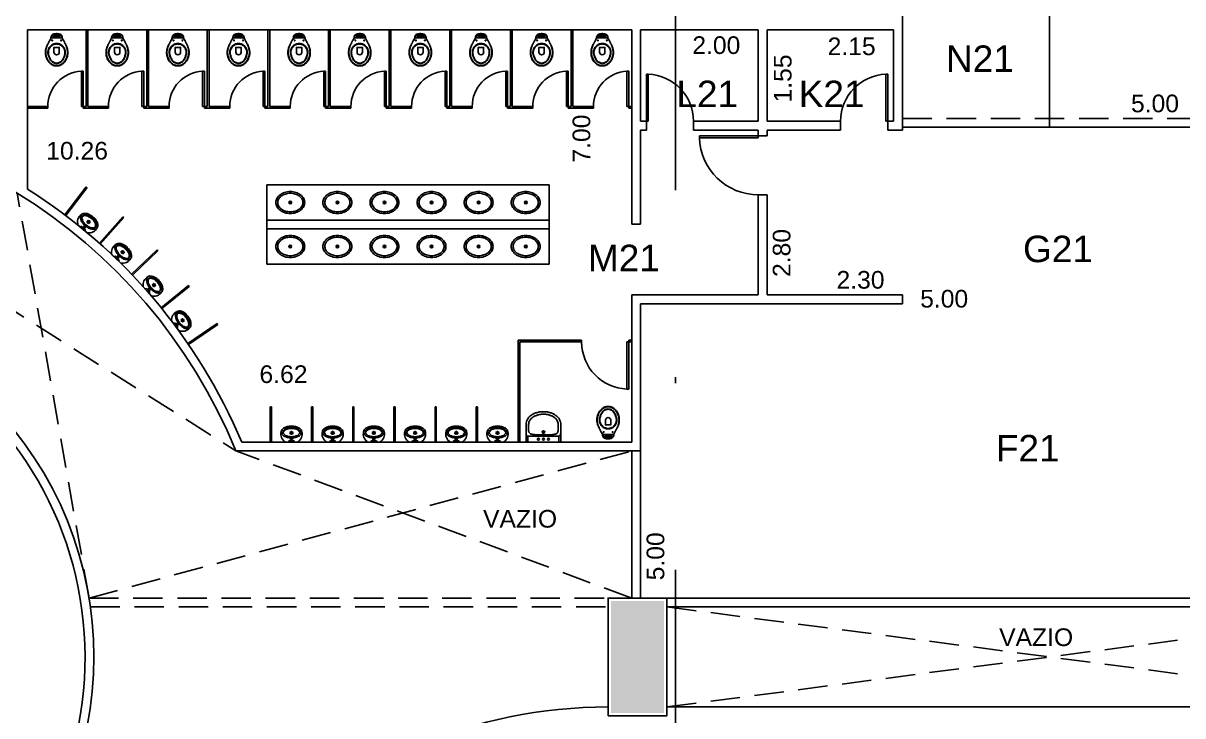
# Model space of a CAD drawing. Extents: x 964 to 1225, y -27 to 210.
# Drawn here: x 1072.59 to 1092.29, y 79.53 to 91.3 of the extents above; entities that cross this region are included whole.
import ezdxf

# ---------------------------------------------------------------- set-up
doc = ezdxf.new("R2010")
doc.units = 0
doc.header["$LTSCALE"] = 2
doc.header["$PDMODE"] = 3
doc.linetypes.add('DASHDOT2', pattern=[12.7, 6.35, -3.175, 0, -3.175])
doc.linetypes.add('HIDDEN', pattern=[0.375, 0.25, -0.125])
doc.layers.get('0').update_dxf_attribs({"linetype": 'CONTINUOUS'})
doc.layers.get('DEFPOINTS').update_dxf_attribs({"linetype": 'CONTINUOUS'})
for name, color, linetype in [('ARQUIBANCADA-ARY', 2, 'CONTINUOUS'), ('DIVISÓRIAS-ARY', 2, 'CONTINUOUS'), ('ESQUADRIA-ARY', 2, 'CONTINUOUS'), ('HACHURAS-ARY', 9, 'CONTINUOUS'), ('INDIC-CORTE-TBS', 4, 'DASHDOT2'), ('L_DECA', 7, 'CONTINUOUS'), ('MOBILIÁRIO-ARY', 7, 'CONTINUOUS'), ('PAREDE-ALTA-ARY', 1, 'CONTINUOUS'), ('PAREDE-BAIXA-ARY', 2, 'CONTINUOUS'), ('PEÇAS-SANIT-ARY', 7, 'CONTINUOUS'), ('PILARES-PRINC-ARY', 5, 'CONTINUOUS'), ('RAMPA-ARY', 2, 'CONTINUOUS'), ('RAMPA-INT-ARY', 7, 'CONTINUOUS'), ('RAMPA-PROJ-ARY', 7, 'HIDDEN'), ('TEXTO-PB-COR-ARY', 12, 'CONTINUOUS'), ('TEXTO-PB-COTAS-ARY', 12, 'CONTINUOUS')]:
    doc.layers.add(name, color=color, linetype=linetype)
doc.styles.add('ARIAL', font='arial.ttf', dxfattribs={"height": 0.5})
doc.styles.add('SEM_ESCALA', font='arial.ttf')
doc.dimstyles.new('DIMTIC100-ARY', dxfattribs={"dimtxt": 0.3, "dimasz": 0.12, "dimexe": 0.1, "dimexo": 0.15, "dimgap": 0.1, "dimtad": 1, "dimjust": 1, "dimtoh": 1, "dimrnd": 0.01, "dimzin": 0, "dimdsep": 46, "dimtxsty": 'SEM_ESCALA', "dimblk1": 'NONE', "dimblk2": 'NONE', "dimsah": 1, "dimcen": -0.1, "dimdle": 0.06, "dimse1": 1, "dimse2": 1, "dimsd1": 1, "dimsd2": 1, "dimclrd": 1, "dimclre": 1, "dimclrt": 2, "dimadec": 0, "dimazin": 0, "dimtfac": 1, "dimtix": 1, "dimtmove": 2, "dimatfit": 3, "dimldrblk": 'NONE', "dimfxl": 1, "dimtolj": 1, "dimtzin": 0, "dimarcsym": 0})

# ---------------------------------------------------------------- blocks, each defined once
blk = doc.blocks.new('RAV10')
at = {"layer": 'L_DECA'}
blk.add_lwpolyline([(4.6, -12.9), (8.2, -12.9), (8.2, -12.9), (8.7, -13), (9.2, -13.2), (9.6, -13.5), (9.9, -14), (10.1, -14.3), (10.1, -14.3), (10.1, -14.3), (10.1, -14.3), (10.1, -14.3), (10.1, -14.3), (12.2, -18), (12.2, -18), (12.5, -18.6), (12.8, -19.1), (13.1, -19.6), (13.3, -20.1), (13.3, -20.1), (13.6, -20.6), (13.9, -21.1), (14.2, -21.5), (14.5, -22.1), (14.7, -22.6), (15, -23.1), (15.3, -23.6), (15.5, -24.1), (15.5, -24.1), (15.9, -24.8), (16.3, -25.6), (16.6, -26.3), (16.9, -27), (17.2, -27.8), (17.5, -28.6), (17.8, -29.4), (18, -30.2), (18, -30.2), (18.3, -31.4), (18.6, -32.6), (18.8, -33.9), (19, -35.2), (19.1, -36.4), (19.1, -37.7), (19.1, -39), (19, -40.3), (19, -40.3), (18.8, -41.6), (18.6, -42.9), (18.2, -44.2), (17.9, -45.5), (17.4, -46.8), (16.9, -48), (16.4, -49.3), (15.8, -50.4), (15.8, -50.4), (15.2, -51.4), (14.6, -52.3), (13.9, -53.1), (13.3, -53.9), (12.5, -54.8), (11.7, -55.5), (10.9, -56.3), (10.1, -57), (10.1, -57), (9, -57.8), (7.9, -58.5), (6.6, -59.1), (5.4, -59.6), (4.1, -60), (2.8, -60.3), (1.4, -60.4), (0, -60.5), (0, -60.5), (-1.4, -60.4), (-2.7, -60.3), (-4, -60), (-5.3, -59.6), (-6.6, -59.1), (-7.8, -58.5), (-9, -57.8), (-10.1, -57), (-10.1, -57), (-10.9, -56.3), (-11.7, -55.5), (-12.5, -54.8), (-13.2, -53.9), (-13.9, -53.1), (-14.5, -52.3), (-15.1, -51.4), (-15.7, -50.4), (-15.7, -50.4), (-16.3, -49.3), (-16.9, -48), (-17.4, -46.8), (-17.8, -45.5), (-18.2, -44.2), (-18.5, -42.9), (-18.7, -41.6), (-19, -40.3), (-19, -40.3), (-19, -39), (-19, -37.7), (-19, -36.4), (-18.9, -35.2), (-18.7, -33.9), (-18.5, -32.6), (-18.2, -31.4), (-17.9, -30.2), (-17.9, -30.2), (-17.7, -29.4), (-17.4, -28.6), (-17.1, -27.8), (-16.9, -27), (-16.6, -26.3), (-16.2, -25.6), (-15.8, -24.8), (-15.5, -24.1), (-15.5, -24.1), (-15.2, -23.6), (-15, -23.1), (-14.7, -22.6), (-14.4, -22.1), (-14.2, -21.5), (-13.9, -21.1), (-13.6, -20.6), (-13.3, -20.1), (-13.3, -20.1), (-13.1, -19.6), (-12.8, -19.1), (-12.4, -18.6), (-12.1, -18), (-10.1, -14.3), (-10.1, -14.3), (-10.1, -14.3), (-10.1, -14.3), (-10.1, -14.3), (-10.1, -14.3), (-9.8, -14), (-9.8, -14), (-9.6, -13.5), (-9.1, -13.2), (-8.6, -13), (-8.1, -12.9), (-4.5, -12.9)], dxfattribs=at)
at = {"layer": 'L_DECA', "color": 1}
for points in [[(12.2, -18), (13.3, -20.1), (13.3, -20.1), (13.6, -20.6), (13.8, -21.1), (14.1, -21.5), (14.3, -22.1), (14.5, -22.6), (14.7, -23.1), (15, -23.6), (15.2, -24.1), (15.2, -24.1), (15.5, -24.8), (15.9, -25.6), (16.2, -26.3), (16.6, -27.1), (16.9, -27.8), (17.1, -28.5), (17.4, -29.4), (17.6, -30.2), (17.6, -30.2), (17.9, -31.4), (18.1, -32.6), (18.3, -33.9), (18.5, -35.2), (18.5, -36.4), (18.5, -37.7), (18.5, -39), (18.4, -40.3), (18.4, -40.3), (18.2, -41.6), (17.9, -42.9), (17.6, -44.2), (17.2, -45.5), (16.7, -46.8), (16.2, -48), (15.6, -49.3), (15, -50.4), (15, -50.4), (14.4, -51.2), (13.9, -52), (13.3, -52.8), (12.8, -53.5), (12.2, -54.2), (11.5, -54.9), (10.9, -55.5), (10.1, -56.2), (10.1, -56.2), (9, -57.1), (7.9, -57.8), (6.6, -58.4), (5.4, -58.9), (4.1, -59.3), (2.8, -59.6), (1.4, -59.8), (0, -59.8), (0, -59.8), (-1.4, -59.8), (-2.7, -59.6), (-4.1, -59.3), (-5.3, -58.9), (-6.6, -58.4), (-7.8, -57.8), (-9, -57.1), (-10.1, -56.2), (-10.1, -56.2), (-10.8, -55.5), (-11.5, -54.9), (-12.1, -54.2), (-12.7, -53.5), (-13.3, -52.8), (-13.9, -52), (-14.4, -51.2), (-14.9, -50.4), (-14.9, -50.4), (-15.5, -49.3), (-16.1, -48), (-16.6, -46.8), (-17.1, -45.5), (-17.5, -44.2), (-17.9, -42.9), (-18.1, -41.6), (-18.3, -40.3), (-18.3, -40.3), (-18.4, -39.1), (-18.5, -37.7), (-18.5, -36.4), (-18.4, -35.2), (-18.2, -33.9), (-18, -32.6), (-17.8, -31.4), (-17.5, -30.2), (-17.5, -30.2), (-17.3, -29.4), (-17, -28.6), (-16.8, -27.8), (-16.5, -27.1), (-16.2, -26.3), (-15.8, -25.6), (-15.5, -24.8), (-15.2, -24.1), (-15.2, -24.1), (-15, -23.6), (-14.7, -23.1), (-14.5, -22.6), (-14.2, -22.1), (-14, -21.5), (-13.7, -21.1), (-13.5, -20.6), (-13.2, -20.1), (-12.1, -18)], [(-7.7, -9.4), (-8.1, -10.1), (-8.5, -10.8), (-8.6, -11.4), (-8.8, -12.2), (-8.8, -13.1)], [(-5.1, -12.9), (-5.1, -9.7), (-5.1, -7.8), (-5.1, -7.8), (-5.2, -7.6), (-5.3, -7.5), (-5.5, -7.4), (-5.9, -7.6), (-5.9, -7.6), (-6.4, -8), (-7.1, -8.6), (-7.7, -9.4)], [(5.1, -9.3), (5, -8.9), (4.6, -8.3), (3.9, -7.8), (3.1, -7.7), (0, -7.7), (-3.1, -7.7), (-3.1, -7.7), (-3.9, -7.8), (-4.5, -8.3), (-5, -8.9), (-5.1, -9.7)], [(4.6, -12.9), (4.6, -12.9), (4.2, -12.9), (3.9, -12.6), (3.6, -12.4), (3.6, -12), (3.6, -10.7), (3.6, -10.7), (3.6, -10.5), (3.6, -10.4), (3.7, -10.2), (3.9, -10.1), (3.9, -10.1), (3.9, -9.9), (3.9, -9.7), (3.8, -9.5), (3.6, -9.4), (0, -9.4), (-3.5, -9.4), (-3.5, -9.4), (-3.7, -9.5), (-3.9, -9.7), (-3.9, -9.9), (-3.8, -10.1), (-3.8, -10.1), (-3.6, -10.2), (-3.6, -10.4), (-3.5, -10.5), (-3.5, -10.7), (-3.5, -12), (-3.5, -12), (-3.6, -12.4), (-3.8, -12.6), (-4.1, -12.9), (-4.5, -12.9)], [(3.7, -10.3), (0, -10.3), (-3.6, -10.3)], [(5.1, -12.9), (5.1, -9.7), (5.1, -7.8), (5.1, -7.8), (5.2, -7.6), (5.3, -7.5), (5.5, -7.4), (5.9, -7.6), (5.9, -7.6), (6.4, -8), (7.1, -8.6), (7.7, -9.4)], [(7.7, -9.4), (8.1, -10.1), (8.5, -10.8), (8.6, -11.4), (8.8, -12.2), (8.8, -13.1)], [(-12.9, -30.2), (-12.9, -30.2), (-12.4, -29.3), (-11.9, -28.4), (-11.2, -27.7), (-10.6, -26.9), (-9.9, -26.2), (-9.2, -25.6), (-8.4, -25), (-7.5, -24.4), (-6.7, -23.9), (-5.8, -23.5), (-4.9, -23.1), (-3.9, -22.8), (-3, -22.6), (-2, -22.4), (-1, -22.3), (0, -22.2), (0, -22.2), (1, -22.3), (2, -22.4), (3, -22.6), (4, -22.8), (5, -23.1), (5.8, -23.5), (6.8, -23.9), (7.6, -24.4), (8.5, -25), (9.3, -25.6), (10, -26.2), (10.6, -26.9), (11.3, -27.7), (12, -28.4), (12.5, -29.3), (13, -30.2), (13, -30.2), (13.6, -31.3), (14, -32.6), (14.3, -33.8), (14.6, -35.1), (14.7, -36.4), (14.7, -37.7), (14.7, -39), (14.4, -40.3), (14.4, -40.3), (14.2, -41.6), (13.8, -42.9), (13.4, -44.2), (12.9, -45.5), (12.4, -46.8), (11.7, -48), (11.1, -49.3), (10.4, -50.4), (10.4, -50.4), (9.4, -51.7), (8.4, -52.8), (7.2, -53.8), (5.9, -54.6), (4.5, -55.2), (3.1, -55.8), (1.5, -56.1), (0, -56.2), (0, -56.2), (-1.5, -56.1), (-3.1, -55.8), (-4.4, -55.2), (-5.8, -54.6), (-7.1, -53.8), (-8.3, -52.8), (-9.3, -51.7), (-10.3, -50.4), (-10.3, -50.4), (-11, -49.3), (-11.7, -48), (-12.3, -46.8), (-12.8, -45.5), (-13.3, -44.2), (-13.7, -42.9), (-14.1, -41.6), (-14.4, -40.3), (-14.4, -40.3), (-14.6, -39), (-14.7, -37.7), (-14.6, -36.4), (-14.5, -35.1), (-14.2, -33.8), (-13.9, -32.6), (-13.5, -31.3), (-12.9, -30.2)], [(-12, -30.2), (-12, -30.2), (-11.5, -29.4), (-11, -28.6), (-10.4, -27.9), (-9.8, -27.2), (-9.1, -26.7), (-8.5, -26.1), (-7.7, -25.5), (-6.9, -25), (-6.1, -24.6), (-5.3, -24.2), (-4.5, -23.9), (-3.6, -23.6), (-2.8, -23.4), (-1.8, -23.2), (-0.9, -23.2), (0, -23.1), (0, -23.1), (0.9, -23.2), (1.9, -23.2), (2.8, -23.4), (3.6, -23.6), (4.5, -23.9), (5.4, -24.2), (6.2, -24.6), (7, -25), (7.7, -25.5), (8.5, -26.1), (9.2, -26.7), (9.8, -27.2), (10.4, -27.9), (11, -28.6), (11.5, -29.4), (12, -30.2), (12, -30.2), (12.7, -31.3), (13.2, -32.6), (13.6, -33.8), (13.9, -35), (14.1, -36.4), (14.1, -37.7), (14.1, -39), (13.9, -40.3), (13.9, -40.3), (13.6, -41.7), (13.2, -43), (12.8, -44.3), (12.3, -45.5), (11.7, -46.9), (11.1, -48.1), (10.4, -49.3), (9.6, -50.4), (9.6, -50.4), (8.8, -51.6), (7.8, -52.6), (6.7, -53.5), (5.5, -54.2), (4.2, -54.8), (2.8, -55.3), (1.5, -55.5), (0, -55.7), (0, -55.7), (-1.5, -55.5), (-2.8, -55.3), (-4.2, -54.8), (-5.4, -54.2), (-6.6, -53.5), (-7.7, -52.6), (-8.7, -51.6), (-9.6, -50.4), (-9.6, -50.4), (-10.3, -49.3), (-11, -48.1), (-11.7, -46.9), (-12.2, -45.5), (-12.7, -44.3), (-13.1, -43), (-13.5, -41.7), (-13.8, -40.3), (-13.8, -40.3), (-14, -39), (-14.1, -37.7), (-14, -36.4), (-13.9, -35), (-13.6, -33.8), (-13.2, -32.6), (-12.7, -31.3), (-12, -30.2)], [(-4.5, -37), (-4.5, -29), (0, -29)], [(4.6, -37), (4.6, -29), (0, -29)]]:
    blk.add_lwpolyline(points, dxfattribs=at)
at = {"layer": 'L_DECA', "color": 7}
for points in [[(10.1, -14.3), (10.1, -14.3), (10.1, -14.3), (10.1, -14.3), (10.1, -14.3), (10.1, -14.3), (9.6, -11.3), (9.6, -11.3), (9.3, -10.2), (8.9, -9.3), (8.3, -8.5), (7.7, -7.7), (6.9, -7), (6.1, -6.5), (5.1, -6.2), (4.1, -5.9), (4.1, -5.9), (3.6, -5.8), (3.1, -5.7), (2.6, -5.6), (2, -5.6), (1.5, -5.6), (1, -5.5), (0.5, -5.5), (0, -5.5), (0, -5.5), (-0.5, -5.5), (-1, -5.5), (-1.5, -5.6), (-2, -5.6), (-2.5, -5.6), (-3, -5.7), (-3.5, -5.8), (-4, -5.9), (-4, -5.9), (-5, -6.2), (-6, -6.5), (-6.9, -7), (-7.6, -7.7), (-8.2, -8.5), (-8.8, -9.3), (-9.3, -10.2), (-9.6, -11.3), (-10, -14.3), (-10, -14.3), (-10, -14.3), (-10, -14.3), (-10, -14.3), (-10.1, -14.3)], [(-4.5, -12.9), (0, -12.9)], [(4.6, -12.9), (0, -12.9)]]:
    blk.add_lwpolyline(points, dxfattribs=at)
at = {"layer": 'L_DECA', "color": 1}
for centre in [(-7.6, -17), (7.6, -17)]:
    blk.add_circle(centre, 0.672, dxfattribs=at)
blk.add_arc((0, -37), 4.56, 180, 0, dxfattribs=at)
blk = doc.blocks.new('CUB01')
at = {"layer": 'L_DECA'}
blk.add_lwpolyline([(-24.5, -18.7, 0.124977), (-22.8, -25.6, 0.105809), (-17.3, -31.9, 0.086634), (-9.6, -35.9, 0.076682), (0, -37.4, 0.076682), (9.6, -35.9, 0.086634), (17.3, -31.9, 0.105809), (22.8, -25.6, 0.124977), (24.5, -18.7, 0.124977), (22.8, -11.8, 0.105809), (17.3, -5.5, 0.086634), (9.6, -1.5, 0.076682), (0, 0, 0.076682), (-9.6, -1.5, 0.086634), (-17.3, -5.5, 0.105809), (-22.8, -11.8, 0.124977)], format="xyb", close=True, dxfattribs=at)
at = {"layer": 'L_DECA', "color": 1}
blk.add_lwpolyline([(0.1, -2.9, 0.074123), (-8.3, -4.1, 0.084852), (-15, -7.5, 0.106323), (-19.8, -12.9, 0.128843), (-21.3, -18.6, 0.128843), (-19.8, -24.4, 0.106323), (-15, -29.8, 0.084852), (-8.3, -33.1, 0.074123), (0.1, -34.4, 0.074123), (8.6, -33.1, 0.084852), (15.3, -29.8, 0.106323), (20, -24.4, 0.128843), (21.5, -18.6, 0.128843), (20, -12.9, 0.106323), (15.3, -7.5, 0.084852), (8.6, -4.1, 0.074123)], format="xyb", close=True, dxfattribs=at)
for radius in [2.25, 1.06]:
    blk.add_circle((0.1, -18.7), radius, dxfattribs=at)
blk = doc.blocks.new('DUO04')
at = {"layer": 'L_DECA'}
blk.add_line((-27.8, 0), (27.8, 0), dxfattribs=at)
at = {"layer": 'L_DECA', "color": 1}
for p, q in [((-26.5, -9.9), (-26.5, 0)), ((26.5, -9.9), (26.5, 0)), ((-26.5, -9.9), (0, -9.9)), ((26.5, -9.9), (0, -9.9))]:
    blk.add_line(p, q, dxfattribs=at)
at = {"layer": 'L_DECA', "color": 7}
for points in [[(-27.8, 0), (-27.8, 0), (-28.5, -0.1), (-29.1, -0.3), (-29.4, -0.8), (-29.5, -1.4), (-29.5, -23.9)], [(27.8, 0), (27.8, 0), (28.5, -0.1), (29.1, -0.3), (29.4, -0.8), (29.5, -1.4), (29.5, -23.9)], [(-29.5, -23.9), (-29.5, -29.7), (-29.5, -29.7), (-29.4, -32.1), (-28.9, -34.4), (-28.2, -36.5), (-27.2, -38.6), (-26.1, -40.5), (-24.7, -42.2), (-23.1, -43.8), (-21.3, -45.2), (-21.3, -45.2), (-20.2, -45.9), (-19.1, -46.6), (-18, -47.2), (-16.9, -47.9), (-15.7, -48.4), (-14.5, -49), (-13.3, -49.4), (-12.1, -49.9), (-10.8, -50.3), (-9.5, -50.5), (-8.2, -50.9), (-6.7, -51.1), (-4.8, -51.4), (-2.9, -51.5), (-1.4, -51.5), (0, -51.5)], [(29.5, -23.9), (29.5, -29.7), (29.5, -29.7), (29.4, -32.1), (28.9, -34.4), (28.2, -36.5), (27.2, -38.6), (26.1, -40.5), (24.7, -42.2), (23.1, -43.8), (21.3, -45.2), (21.3, -45.2), (20.2, -45.9), (19.1, -46.6), (18, -47.2), (16.9, -47.9), (15.7, -48.4), (14.5, -49), (13.3, -49.4), (12.1, -49.9), (10.8, -50.3), (9.5, -50.5), (8.2, -50.9), (6.7, -51.1), (4.8, -51.4), (2.9, -51.5), (1.4, -51.5), (0, -51.5)]]:
    blk.add_lwpolyline(points, dxfattribs=at)
at = {"layer": 'L_DECA', "color": 1}
for points in [[(-26.5, -9.9), (-26.9, -10), (-27.5, -10.1), (-28, -10.6), (-28.4, -11.2), (-28.7, -11.9), (-29, -12.7), (-29.2, -13.7), (-29.4, -15), (-29.5, -16.8)], [(0, -12.4), (0, -12.4), (-0.8, -12.4), (-1.4, -12.4), (-1.1, -12.4), (-1.8, -12.4), (-2.5, -12.4), (-3.3, -12.4), (-3.9, -12.4), (-4.7, -12.4), (-7.9, -12.4), (-8.6, -12.4), (-9.3, -12.4), (-10, -12.4), (-10.7, -12.4), (-11.4, -12.4), (-12, -12.4), (-12.7, -12.4), (-12.7, -12.4), (-13.7, -12.4), (-14.7, -12.5), (-15.8, -12.6), (-16.8, -12.8), (-17.8, -13), (-18.8, -13.2), (-19.8, -13.5), (-20.8, -13.7), (-20.8, -13.7), (-21.7, -14.1), (-22.6, -14.7), (-23.3, -15.4), (-23.9, -16.1), (-24.5, -17), (-24.8, -18), (-25.1, -19), (-25.2, -20), (-25.2, -20), (-25.2, -21.8), (-25.2, -23.1), (-25.2, -23.9)], [(0, -12.4), (0, -12.4), (0.8, -12.4), (1.4, -12.4), (1.1, -12.4), (1.8, -12.4), (2.5, -12.4), (3.3, -12.4), (3.9, -12.4), (4.7, -12.4), (7.9, -12.4), (8.6, -12.4), (9.3, -12.4), (10, -12.4), (10.7, -12.4), (11.4, -12.4), (12, -12.4), (12.7, -12.4), (12.7, -12.4), (13.7, -12.4), (14.7, -12.5), (15.8, -12.6), (16.8, -12.8), (17.8, -13), (18.8, -13.2), (19.8, -13.5), (20.8, -13.7), (20.8, -13.7), (21.7, -14.1), (22.6, -14.7), (23.3, -15.4), (23.9, -16.1), (24.5, -17), (24.8, -18), (25.1, -19), (25.2, -20), (25.2, -20), (25.2, -21.8), (25.2, -23.1), (25.2, -23.9)], [(26.5, -9.9), (26.9, -10), (27.5, -10.1), (28, -10.6), (28.4, -11.2), (28.7, -11.9), (29, -12.7), (29.2, -13.7), (29.4, -15), (29.5, -16.8)], [(-25.2, -23.9), (-25.2, -27.3), (-25.2, -29.6), (-25.2, -29.6), (-25, -31.4), (-24.8, -33.1), (-24.2, -34.8), (-23.5, -36.3), (-22.6, -37.8), (-21.6, -39.1), (-20.4, -40.4), (-19.1, -41.4), (-19.1, -41.4), (-18.1, -42.1), (-17.1, -42.7), (-16.2, -43.3), (-15.2, -43.9), (-14.1, -44.4), (-13, -44.8), (-11.9, -45.3), (-10.8, -45.7), (-9.7, -46.1), (-8.6, -46.4), (-6.7, -46.8), (-5.2, -47), (-3.3, -47.2), (-2.1, -47.2), (-1, -47.2), (0, -47.2)], [(25.2, -23.9), (25.2, -27.3), (25.2, -29.6), (25.2, -29.6), (25, -31.4), (24.8, -33.1), (24.2, -34.8), (23.5, -36.3), (22.6, -37.8), (21.6, -39.1), (20.4, -40.4), (19.1, -41.4), (19.1, -41.4), (18.1, -42.1), (17.1, -42.7), (16.2, -43.3), (15.2, -43.9), (14.1, -44.4), (13, -44.8), (11.9, -45.3), (10.8, -45.7), (9.7, -46.1), (8.6, -46.4), (6.7, -46.8), (5.2, -47), (3.3, -47.2), (2.1, -47.2), (1, -47.2), (0, -47.2)]]:
    blk.add_lwpolyline(points, dxfattribs=at)
for centre, radius in [((-8.5, -4.9), 1.75), ((0, -17), 2.25), ((0, -4.9), 1.75), ((0, -17), 0.981), ((8.5, -4.9), 1.75)]:
    blk.add_circle(centre, radius, dxfattribs=at)
blk = doc.blocks.new('MIC01')
at = {"layer": 'L_DECA'}
blk.add_line((-10, 0), (10, 0), dxfattribs=at)
at = {"layer": 'L_DECA', "color": 1}
for p, q in [((-5.3, 0), (-4.5, -2.2)), ((5.3, 0), (4.5, -2.2)), ((-4.5, -2.2), (0, -2.2)), ((4.5, -2.2), (0, -2.2))]:
    blk.add_line(p, q, dxfattribs=at)
for points in [[(0, -7.1, 0.058109), (-7, -8, 0.07175), (-12.3, -10.1, 0.106494), (-16.3, -13.6, 0.158235), (-17.4, -17.1, 0.158235)], [(0, -23.1, -0.04416), (-5.4, -22.6, -0.058504), (-9.4, -21.4, -0.100522), (-12.6, -19.1, -0.041446), (-13.7, -17.2, -0.101301), (-14.1, -15.3, -0.003595), (-14.1, -15.1)], [(17.4, -17.1, 0.158235), (16.3, -13.6, 0.106494), (12.3, -10.1, 0.07175), (7, -8, 0.058109), (0, -7.1, 0.058109)], [(0, -23.1, 0.04416), (5.4, -22.6, 0.058504), (9.4, -21.4, 0.100522), (12.6, -19.1, 0.041446), (13.7, -17.2, 0.101301), (14.1, -15.3, 0.003595), (14.1, -15.1)]]:
    blk.add_lwpolyline(points, format="xyb", dxfattribs=at)
at = {"layer": 'L_DECA'}
blk.add_lwpolyline([(-17.4, -17.1, 0.158235), (-16.3, -20.6, 0.106494), (-12.3, -24.1, 0.07175), (-7, -26.2, 0.058109), (0, -27, 0.058109), (7, -26.2, 0.07175), (12.3, -24.1, 0.106494), (16.3, -20.6, 0.158235), (17.4, -17.1, 0.158235)], format="xyb", dxfattribs=at)
at = {"layer": 'L_DECA', "color": 1}
blk.add_lwpolyline([(0, -9, 0.056411), (-5.8, -9.7, 0.070161), (-10.3, -11.4, 0.106104), (-13.6, -14.3, 0.161988), (-14.5, -17.1, 0.161988), (-13.6, -19.9, 0.106104), (-10.3, -22.8, 0.070161), (-5.8, -24.5, 0.056411), (0, -25.1, 0.056411), (5.8, -24.5, 0.070161), (10.3, -22.8, 0.106104), (13.6, -19.9, 0.161988), (14.5, -17.1, 0.161988), (13.6, -14.3, 0.106104), (10.3, -11.4, 0.070161), (5.8, -9.7, 0.056411)], format="xyb", close=True, dxfattribs=at)
for centre, radius in [((-2, -14.6), 0.51), ((-2, -16.7), 0.51), ((0, -4.7), 1.76), ((0, -4.7), 0.844), ((0, -13.6), 0.51), ((0, -15.7), 0.51), ((0, -17.8), 0.51), ((2, -14.6), 0.51), ((2, -16.7), 0.51)]:
    blk.add_circle(centre, radius, dxfattribs=at)
at = {"layer": 'L_DECA'}
for centre, start, end in [((-2.6, -13.5), 118.7979, 195.9069), ((2.6, -13.5), 344.0931, 61.2021)]:
    blk.add_arc(centre, 15.4, start, end, dxfattribs=at)
blk = doc.blocks.new('*D18')
at = {"layer": 'DEFPOINTS', "color": 0, "linetype": 'ByBlock', "ltscale": 0.5}
for p in [(1083.077, 86.53), (1083.587, 86.53), (1083.077, 81.53)]:
    blk.add_point(p, dxfattribs=at)
at = {"color": 2, "linetype": 'ByBlock', "ltscale": 0.5, "insert": (1083.333, 82.239), "char_height": 0.3, "attachment_point": 5, "rotation": 90, "style": 'SEM_ESCALA'}
blk.add_mtext('\\A1;5.00', dxfattribs=at)
blk = doc.blocks.new('_NONE')
at = {"color": 0, "linetype": 'ByBlock', "ltscale": 0.5}
blk.add_circle((0, 0), 0.25, dxfattribs=at)
blk = doc.blocks.new('*D19')
at = {"layer": 'DEFPOINTS', "color": 0, "linetype": 'ByBlock', "ltscale": 0.5}
for p in [(1083.077, 86.53), (1097.527, 86.53), (1083.077, 86.013)]:
    blk.add_point(p, dxfattribs=at)
at = {"color": 2, "linetype": 'ByBlock', "ltscale": 0.5, "insert": (1096.684, 86.266), "char_height": 0.3, "attachment_point": 5, "style": 'SEM_ESCALA'}
blk.add_mtext('\\A1;14.45', dxfattribs=at)
blk = doc.blocks.new('*D20')
at = {"layer": 'DEFPOINTS', "color": 0, "linetype": 'ByBlock', "ltscale": 0.5}
for p in [(1087.527, 86.68), (1092.527, 86.68), (1092.527, 86.36)]:
    blk.add_point(p, dxfattribs=at)
at = {"color": 2, "linetype": 'ByBlock', "ltscale": 0.5, "insert": (1088.236, 86.613), "char_height": 0.3, "attachment_point": 5, "style": 'SEM_ESCALA'}
blk.add_mtext('\\A1;5.00', dxfattribs=at)
blk = doc.blocks.new('*D28')
at = {"layer": 'DEFPOINTS', "color": 0, "linetype": 'ByBlock', "ltscale": 0.5}
for p in [(1087.527, 89.677), (1087.527, 89.677), (1092.527, 89.677)]:
    blk.add_point(p, dxfattribs=at)
at = {"color": 2, "linetype": 'ByBlock', "ltscale": 0.5, "insert": (1091.818, 89.93), "char_height": 0.3, "attachment_point": 5, "style": 'SEM_ESCALA'}
blk.add_mtext('\\A1;5.00', dxfattribs=at)
blk = doc.blocks.new('*D29')
at = {"layer": 'DEFPOINTS', "color": 0, "linetype": 'ByBlock', "ltscale": 0.5}
for p in [(1085.227, 86.68), (1085.227, 86.68), (1087.527, 86.68)]:
    blk.add_point(p, dxfattribs=at)
at = {"color": 2, "linetype": 'ByBlock', "ltscale": 0.5, "insert": (1086.815, 86.934), "char_height": 0.3, "attachment_point": 5, "style": 'SEM_ESCALA'}
blk.add_mtext('\\A1;2.30', dxfattribs=at)
blk = doc.blocks.new('*D30')
at = {"layer": 'DEFPOINTS', "color": 0, "linetype": 'ByBlock', "ltscale": 0.5}
for p in [(1085.227, 89.48), (1085.729, 89.48), (1085.227, 86.68)]:
    blk.add_point(p, dxfattribs=at)
at = {"color": 2, "linetype": 'ByBlock', "ltscale": 0.5, "insert": (1085.476, 87.392), "char_height": 0.3, "attachment_point": 5, "rotation": 90, "style": 'SEM_ESCALA'}
blk.add_mtext('\\A1;2.80', dxfattribs=at)
blk = doc.blocks.new('*D31')
at = {"layer": 'DEFPOINTS', "color": 0, "linetype": 'ByBlock', "ltscale": 0.5}
for p in [(1085.227, 91.18), (1087.377, 91.18), (1085.227, 90.647)]:
    blk.add_point(p, dxfattribs=at)
at = {"color": 2, "linetype": 'ByBlock', "ltscale": 0.5, "insert": (1086.664, 90.9), "char_height": 0.3, "attachment_point": 5, "style": 'SEM_ESCALA'}
blk.add_mtext('\\A1;2.15', dxfattribs=at)
blk = doc.blocks.new('*D32')
at = {"layer": 'DEFPOINTS', "color": 0, "linetype": 'ByBlock', "ltscale": 0.5}
for p in [(1083.077, 91.18), (1085.077, 91.18), (1083.077, 90.667)]:
    blk.add_point(p, dxfattribs=at)
at = {"color": 2, "linetype": 'ByBlock', "ltscale": 0.5, "insert": (1084.365, 90.92), "char_height": 0.3, "attachment_point": 5, "style": 'SEM_ESCALA'}
blk.add_mtext('\\A1;2.00', dxfattribs=at)
blk = doc.blocks.new('*D33')
at = {"layer": 'DEFPOINTS', "color": 0, "linetype": 'ByBlock', "ltscale": 0.5}
for p in [(1085.227, 91.18), (1085.748, 91.18), (1085.227, 89.63)]:
    blk.add_point(p, dxfattribs=at)
at = {"color": 2, "linetype": 'ByBlock', "ltscale": 0.5, "insert": (1085.495, 90.356), "char_height": 0.3, "attachment_point": 5, "rotation": 90, "style": 'SEM_ESCALA'}
blk.add_mtext('\\A1;1.55', dxfattribs=at)
blk = doc.blocks.new('*D34')
at = {"layer": 'DEFPOINTS', "color": 0, "linetype": 'ByBlock', "ltscale": 0.5}
for p in [(1082.927, 91.18), (1082.326, 84.18), (1082.927, 84.18)]:
    blk.add_point(p, dxfattribs=at)
at = {"color": 2, "linetype": 'ByBlock', "ltscale": 0.5, "insert": (1082.075, 89.335), "char_height": 0.3, "attachment_point": 5, "rotation": 90, "style": 'SEM_ESCALA'}
blk.add_mtext('\\A1;7.00', dxfattribs=at)
blk = doc.blocks.new('*D35')
at = {"layer": 'DEFPOINTS', "color": 0, "linetype": 'ByBlock', "ltscale": 0.5}
for p in [(1082.927, 88.874), (1072.664, 88.475), (1082.927, 88.475)]:
    blk.add_point(p, dxfattribs=at)
at = {"color": 2, "linetype": 'ByBlock', "ltscale": 0.5, "insert": (1073.505, 89.127), "char_height": 0.3, "attachment_point": 5, "style": 'SEM_ESCALA'}
blk.add_mtext('\\A1;10.26', dxfattribs=at)
blk = doc.blocks.new('*D36')
at = {"layer": 'DEFPOINTS', "color": 0, "linetype": 'ByBlock', "ltscale": 0.5}
for p in [(1082.927, 85.078), (1076.302, 84.18), (1082.927, 84.18)]:
    blk.add_point(p, dxfattribs=at)
at = {"color": 2, "linetype": 'ByBlock', "ltscale": 0.5, "insert": (1077.011, 85.331), "char_height": 0.3, "attachment_point": 5, "style": 'SEM_ESCALA'}
blk.add_mtext('\\A1;6.62', dxfattribs=at)

msp = doc.modelspace()

# ---------------------------------------------------------------- hatches: boundary and pattern name
at = {"layer": 'HACHURAS-ARY', "ltscale": 0.5}
msp.add_hatch(color=256, dxfattribs=at).paths.add_polyline_path([(1083.477, 81.48), (1082.577, 81.48), (1082.577, 79.58), (1083.477, 79.58)])

# ---------------------------------------------------------------- linework, layer by layer
at = {"layer": 'ARQUIBANCADA-ARY', "linetype": 'HIDDEN'}
msp.add_line((1092.527, 89.677), (1087.527, 89.677), dxfattribs=at)
at = {"layer": 'DIVISÓRIAS-ARY'}
for p, q in [((1073.657, 91.18), (1073.657, 89.88)), ((1073.687, 91.18), (1073.687, 89.88)), ((1074.687, 91.18), (1074.687, 89.88)), ((1074.717, 91.18), (1074.717, 89.88)), ((1075.717, 91.18), (1075.717, 89.88)), ((1075.747, 91.18), (1075.747, 89.88)), ((1076.747, 91.18), (1076.747, 89.88)), ((1076.777, 91.18), (1076.777, 89.88)), ((1077.777, 91.18), (1077.777, 89.88)), ((1077.807, 91.18), (1077.807, 89.88)), ((1078.807, 91.18), (1078.807, 89.88)), ((1078.837, 91.18), (1078.837, 89.88)), ((1079.837, 91.18), (1079.837, 89.88)), ((1079.867, 91.18), (1079.867, 89.88)), ((1080.867, 91.18), (1080.867, 89.88)), ((1080.897, 91.18), (1080.897, 89.88)), ((1081.897, 91.18), (1081.897, 89.88)), ((1081.927, 91.18), (1081.927, 89.88)), ((1073.577, 90.479), (1073.607, 90.479)), ((1073.577, 90.479), (1073.577, 89.88)), ((1073.607, 90.479), (1073.607, 89.85)), ((1074.607, 90.479), (1074.637, 90.479)), ((1074.607, 90.479), (1074.607, 89.88)), ((1074.637, 90.479), (1074.637, 89.85)), ((1075.637, 90.479), (1075.667, 90.479)), ((1075.637, 90.479), (1075.637, 89.88)), ((1075.667, 90.479), (1075.667, 89.85)), ((1076.667, 90.479), (1076.697, 90.479)), ((1076.667, 90.479), (1076.667, 89.88)), ((1076.697, 90.479), (1076.697, 89.85)), ((1077.697, 90.479), (1077.727, 90.479)), ((1077.697, 90.479), (1077.697, 89.88)), ((1077.727, 90.479), (1077.727, 89.85)), ((1078.727, 90.479), (1078.757, 90.479)), ((1078.727, 90.479), (1078.727, 89.88)), ((1078.757, 90.479), (1078.757, 89.85)), ((1079.757, 90.479), (1079.787, 90.479)), ((1079.757, 90.479), (1079.757, 89.88)), ((1079.787, 90.479), (1079.787, 89.85)), ((1080.787, 90.479), (1080.817, 90.479)), ((1080.787, 90.479), (1080.787, 89.88)), ((1080.817, 90.479), (1080.817, 89.85)), ((1081.817, 90.479), (1081.847, 90.479)), ((1081.817, 90.479), (1081.817, 89.88)), ((1081.847, 90.479), (1081.847, 89.85)), ((1082.847, 90.479), (1082.877, 90.479)), ((1082.847, 90.479), (1082.847, 89.88)), ((1082.877, 90.479), (1082.877, 89.85)), ((1083.177, 90.43), (1083.177, 89.63)), ((1083.207, 90.43), (1083.177, 90.43)), ((1083.207, 90.43), (1083.207, 89.63)), ((1087.247, 90.43), (1087.247, 89.63)), ((1087.247, 90.43), (1087.277, 90.43)), ((1087.277, 90.43), (1087.277, 89.63)), ((1073.007, 89.88), (1072.664, 89.88)), ((1073.007, 89.85), (1072.664, 89.85)), ((1073.007, 89.88), (1073.007, 89.85)), ((1073.607, 89.88), (1073.577, 89.88)), ((1073.657, 89.88), (1073.607, 89.88)), ((1074.037, 89.85), (1073.607, 89.85)), ((1074.037, 89.88), (1073.687, 89.88)), ((1074.037, 89.88), (1074.037, 89.85)), ((1074.637, 89.88), (1074.607, 89.88)), ((1074.687, 89.88), (1074.637, 89.88)), ((1075.067, 89.85), (1074.637, 89.85)), ((1075.067, 89.88), (1074.717, 89.88)), ((1075.067, 89.88), (1075.067, 89.85)), ((1075.667, 89.88), (1075.637, 89.88)), ((1075.717, 89.88), (1075.667, 89.88)), ((1076.097, 89.85), (1075.667, 89.85)), ((1076.097, 89.88), (1075.747, 89.88)), ((1076.097, 89.88), (1076.097, 89.85)), ((1076.697, 89.88), (1076.667, 89.88)), ((1076.747, 89.88), (1076.697, 89.88)), ((1077.127, 89.85), (1076.697, 89.85)), ((1077.127, 89.88), (1076.777, 89.88)), ((1077.127, 89.88), (1077.127, 89.85)), ((1077.727, 89.88), (1077.697, 89.88)), ((1077.777, 89.88), (1077.727, 89.88)), ((1078.157, 89.85), (1077.727, 89.85)), ((1078.157, 89.88), (1077.807, 89.88)), ((1078.157, 89.88), (1078.157, 89.85)), ((1078.757, 89.88), (1078.727, 89.88)), ((1078.807, 89.88), (1078.757, 89.88)), ((1079.187, 89.85), (1078.757, 89.85)), ((1079.187, 89.88), (1078.837, 89.88)), ((1079.187, 89.88), (1079.187, 89.85)), ((1079.787, 89.88), (1079.757, 89.88)), ((1079.837, 89.88), (1079.787, 89.88)), ((1080.217, 89.85), (1079.787, 89.85)), ((1080.217, 89.88), (1079.867, 89.88)), ((1080.217, 89.88), (1080.217, 89.85)), ((1080.817, 89.88), (1080.787, 89.88)), ((1080.867, 89.88), (1080.817, 89.88)), ((1081.247, 89.85), (1080.817, 89.85)), ((1081.247, 89.88), (1080.897, 89.88)), ((1081.247, 89.88), (1081.247, 89.85)), ((1081.847, 89.88), (1081.817, 89.88)), ((1081.897, 89.88), (1081.847, 89.88)), ((1082.277, 89.85), (1081.847, 89.85)), ((1082.277, 89.88), (1081.927, 89.88)), ((1082.277, 89.88), (1082.277, 89.85)), ((1082.877, 89.88), (1082.847, 89.88)), ((1082.927, 89.88), (1082.877, 89.88)), ((1082.927, 89.85), (1082.877, 89.85)), ((1083.177, 89.63), (1083.207, 89.63)), ((1087.277, 89.63), (1087.247, 89.63)), ((1084.077, 89.35), (1085.077, 89.35)), ((1084.078, 89.35), (1084.078, 89.38)), ((1084.078, 89.38), (1085.077, 89.38)), ((1085.077, 89.38), (1085.077, 89.35)), ((1073.657, 88.518), (1073.295, 88.039)), ((1073.673, 88.506), (1073.311, 88.027)), ((1074.282, 88.006), (1073.883, 87.558)), ((1074.297, 87.993), (1073.898, 87.544)), ((1074.864, 87.445), (1074.43, 87.031)), ((1074.878, 87.431), (1074.444, 87.016)), ((1075.399, 86.839), (1074.933, 86.461)), ((1075.411, 86.824), (1074.945, 86.446)), ((1075.883, 86.192), (1075.388, 85.853)), ((1075.894, 86.176), (1075.399, 85.836)), ((1080.997, 84.18), (1080.997, 85.91)), ((1080.997, 85.91), (1082.077, 85.91)), ((1082.077, 85.88), (1082.077, 85.91)), ((1082.877, 85.91), (1082.927, 85.91)), ((1082.877, 85.081), (1082.877, 85.91)), ((1081.027, 85.88), (1082.077, 85.88)), ((1081.027, 84.18), (1081.027, 85.88)), ((1082.847, 85.081), (1082.847, 85.88)), ((1082.877, 85.88), (1082.847, 85.88)), ((1082.877, 85.88), (1082.927, 85.88)), ((1082.847, 85.081), (1082.877, 85.081)), ((1076.807, 84.78), (1076.787, 84.78)), ((1076.787, 84.18), (1076.787, 84.78)), ((1076.807, 84.18), (1076.807, 84.78)), ((1077.487, 84.18), (1077.487, 84.78)), ((1077.507, 84.78), (1077.487, 84.78)), ((1077.507, 84.18), (1077.507, 84.78)), ((1078.207, 84.78), (1078.187, 84.78)), ((1078.187, 84.18), (1078.187, 84.78)), ((1078.207, 84.18), (1078.207, 84.78)), ((1078.887, 84.18), (1078.887, 84.78)), ((1078.907, 84.78), (1078.887, 84.78)), ((1078.907, 84.18), (1078.907, 84.78)), ((1079.607, 84.78), (1079.587, 84.78)), ((1079.587, 84.18), (1079.587, 84.78)), ((1079.607, 84.18), (1079.607, 84.78)), ((1080.307, 84.78), (1080.287, 84.78)), ((1080.287, 84.18), (1080.287, 84.78)), ((1080.307, 84.18), (1080.307, 84.78))]:
    msp.add_line(p, q, dxfattribs=at)
for start, end in [(52.8966, 53.0112), (48.265, 48.3796), (43.6334, 43.748), (39.0019, 39.1165), (34.3703, 34.4849)]:
    msp.add_arc((1067.64, 80.53), 10, start, end, dxfattribs=at)
at = {"layer": 'ESQUADRIA-ARY', "color": 7, "ltscale": 0.5}
for centre, radius, start, end in [((1073.607, 89.88), 0.6, 92.866, 180), ((1074.637, 89.88), 0.6, 92.866, 180), ((1075.667, 89.88), 0.6, 92.866, 180), ((1076.697, 89.88), 0.6, 92.866, 180), ((1077.727, 89.88), 0.6, 92.866, 180), ((1078.757, 89.88), 0.6, 92.866, 180), ((1079.787, 89.88), 0.6, 92.866, 180), ((1080.817, 89.88), 0.6, 92.866, 180), ((1081.847, 89.88), 0.6, 92.866, 180), ((1082.877, 89.88), 0.6, 92.866, 180), ((1082.877, 85.88), 0.8, 180, 267.8509)]:
    msp.add_arc(centre, radius, start, end, dxfattribs=at)
at = {"layer": 'INDIC-CORTE-TBS', "ltscale": 0.5}
msp.add_line((1083.671, 62.858), (1083.671, 206.296), dxfattribs=at)
at = {"layer": 'MOBILIÁRIO-ARY'}
for p, q in [((1081.527, 88.55), (1076.727, 88.55)), ((1076.727, 87.95), (1076.727, 88.55)), ((1081.527, 87.95), (1081.527, 88.55)), ((1076.727, 87.2), (1076.727, 87.8)), ((1081.527, 87.2), (1081.527, 87.8)), ((1081.527, 87.2), (1076.727, 87.2))]:
    msp.add_line(p, q, dxfattribs=at)
at = {"layer": 'PAREDE-ALTA-ARY'}
for p, q in [((1087.527, 89.48), (1087.527, 95.077)), ((1082.927, 91.18), (1072.664, 91.18)), ((1072.664, 91.18), (1072.664, 88.475)), ((1082.927, 91.18), (1082.927, 87.88)), ((1083.077, 91.18), (1083.077, 89.63)), ((1085.077, 91.18), (1083.077, 91.18)), ((1085.077, 91.18), (1085.077, 89.63)), ((1085.227, 91.18), (1085.227, 89.63)), ((1087.377, 91.18), (1085.227, 91.18)), ((1087.377, 89.63), (1087.377, 91.18)), ((1083.077, 89.63), (1083.177, 89.63)), ((1083.077, 89.48), (1083.077, 87.88)), ((1083.077, 89.48), (1083.177, 89.48)), ((1083.177, 89.63), (1083.177, 89.48)), ((1083.977, 89.63), (1083.977, 89.48)), ((1083.977, 89.63), (1085.077, 89.63)), ((1083.977, 89.48), (1085.077, 89.48)), ((1085.077, 89.48), (1085.077, 89.38)), ((1085.227, 89.63), (1086.477, 89.63)), ((1085.227, 89.48), (1086.477, 89.48)), ((1085.227, 89.48), (1085.227, 89.38)), ((1086.477, 89.48), (1086.477, 89.63)), ((1087.377, 89.63), (1087.277, 89.63)), ((1087.277, 89.48), (1087.277, 89.63)), ((1087.527, 89.48), (1087.277, 89.48)), ((1085.227, 89.38), (1085.077, 89.38)), ((1085.227, 88.38), (1085.077, 88.38)), ((1085.077, 88.38), (1085.077, 86.68)), ((1085.227, 88.38), (1085.227, 86.68)), ((1083.077, 87.88), (1082.927, 87.88)), ((1082.927, 86.68), (1082.927, 84.18)), ((1085.077, 86.68), (1082.927, 86.68)), ((1087.527, 86.53), (1083.077, 86.53)), ((1083.077, 86.53), (1083.077, 84.03)), ((1087.527, 86.68), (1085.227, 86.68)), ((1087.527, 86.68), (1087.527, 86.53)), ((1082.927, 84.18), (1076.302, 84.18)), ((1083.077, 84.03), (1076.202, 84.03))]:
    msp.add_line(p, q, dxfattribs=at)
for radius, start, end in [(9.25, 22.2333, 94.5602), (9.4, 22.8486, 57.6941)]:
    msp.add_arc((1067.64, 80.53), radius, start, end, dxfattribs=at)
at = {"layer": 'PAREDE-BAIXA-ARY'}
for p, q in [((1081.527, 87.95), (1076.727, 87.95)), ((1076.727, 87.8), (1076.727, 87.95)), ((1081.527, 87.8), (1081.527, 87.95)), ((1081.527, 87.8), (1076.727, 87.8)), ((1082.927, 81.53), (1082.927, 84.03)), ((1083.077, 81.53), (1083.077, 84.03)), ((1096.527, 81.53), (1083.527, 81.53)), ((1096.527, 81.38), (1083.527, 81.38)), ((1096.527, 79.68), (1083.527, 79.68))]:
    msp.add_line(p, q, dxfattribs=at)
at = {"layer": 'PEÇAS-SANIT-ARY', "ltscale": 0.5}
for centre, radius, start, end in [((1083.177, 89.63), 0.8, 360, 87.8509), ((1087.277, 89.63), 0.8, 92.1491, 180), ((1085.077, 89.38), 1, 181.7191, 270)]:
    msp.add_arc(centre, radius, start, end, dxfattribs=at)
at = {"layer": 'PILARES-PRINC-ARY'}
msp.add_lwpolyline([(1082.527, 79.53), (1083.527, 79.53), (1083.527, 81.53), (1082.527, 81.53)], close=True, dxfattribs=at)
at = {"layer": 'RAMPA-ARY'}
for points in [[(1067.103, 89.765), (1071.989, 84.879, -1), (1063.291, 76.182), (1052.765, 86.708)], [(1066.905, 89.751), (1071.883, 84.773, -1), (1063.397, 76.288), (1052.871, 86.814)]]:
    msp.add_lwpolyline(points, format="xyb", dxfattribs=at)
at = {"layer": 'RAMPA-INT-ARY'}
for p, q in [((1090.027, 89.527), (1090.027, 94.904)), ((1092.527, 89.527), (1087.527, 89.527))]:
    msp.add_line(p, q, dxfattribs=at)
at = {"layer": 'RAMPA-PROJ-ARY'}
for p, q in [((1067.103, 89.765), (1076.202, 84.03)), ((1073.708, 81.53), (1072.487, 88.408)), ((1073.708, 81.53), (1082.927, 84.03)), ((1082.927, 81.53), (1076.202, 84.03)), ((1073.708, 81.53), (1082.527, 81.53)), ((1073.731, 81.38), (1082.527, 81.38)), ((1083.527, 81.38), (1096.527, 79.68)), ((1083.527, 79.68), (1096.527, 81.38))]:
    msp.add_line(p, q, dxfattribs=at)
at = {"layer": 'RAMPA-PROJ-ARY', "linetype": 'Continuous'}
msp.add_lwpolyline([(1086.177, 68.28), (1086.177, 63.13), (1082.527, 63.13, -1), (1082.527, 79.68)], format="xyb", dxfattribs=at)

# ---------------------------------------------------------------- block references
at = {"layer": 'PEÇAS-SANIT-ARY', "ltscale": 0.5, "xscale": -0.01, "yscale": 0.01, "zscale": 0.01}
for p in [(1073.157, 91.173), (1074.187, 91.173), (1075.217, 91.173), (1076.247, 91.173), (1077.277, 91.173), (1078.307, 91.173), (1079.337, 91.173), (1080.367, 91.173), (1081.397, 91.173), (1082.427, 91.173)]:
    msp.add_blockref('RAV10', p, dxfattribs=at)
at = {"layer": 'PEÇAS-SANIT-ARY', "yscale": 0.01, "zscale": 0.01}
for name, p, xscale, rotation in [('CUB01', (1077.126, 88.062), -0.01, 180), ('CUB01', (1077.926, 88.062), -0.01, 180), ('CUB01', (1078.726, 88.062), -0.01, 180), ('CUB01', (1079.526, 88.062), -0.01, 180), ('CUB01', (1080.326, 88.062), -0.01, 180), ('CUB01', (1081.126, 88.062), -0.01, 180), ('MIC01', (1073.6, 87.799), 0.01, 140.2162868515183), ('MIC01', (1074.169, 87.293), 0.01, 136.0856395222716), ('MIC01', (1074.694, 86.743), 0.01, 131.1711451710798), ('MIC01', (1075.172, 86.154), 0.01, 126.9993601722161), ('MIC01', (1077.147, 84.18), 0.01, 179.9928609715389), ('MIC01', (1077.847, 84.18), 0.01, 179.9928609715389), ('MIC01', (1078.547, 84.18), 0.01, 179.9928609715389), ('MIC01', (1079.247, 84.18), 0.01, 179.9928609715389), ('MIC01', (1079.947, 84.18), 0.01, 179.9928609715389), ('MIC01', (1080.647, 84.18), 0.01, 179.9928609715389)]:
    msp.add_blockref(name, p, dxfattribs=dict(at, xscale=xscale, rotation=rotation))
at = {"layer": 'PEÇAS-SANIT-ARY', "xscale": 0.01, "yscale": 0.01, "zscale": 0.01}
for p in [(1077.126, 87.689), (1077.926, 87.689), (1078.726, 87.689), (1079.526, 87.689), (1080.326, 87.689), (1081.126, 87.689)]:
    msp.add_blockref('CUB01', p, dxfattribs=at)
at = {"layer": 'PEÇAS-SANIT-ARY', "ltscale": 0.5, "xscale": 0.01, "yscale": 0.01, "zscale": 0.01, "rotation": 180}
for name, p in [('RAV10', (1082.527, 84.18)), ('DUO04', (1081.427, 84.18))]:
    msp.add_blockref(name, p, dxfattribs=at)

# ---------------------------------------------------------------- texts
at = {"layer": 'TEXTO-PB-COR-ARY', "style": 'ARIAL'}
for s, height, p in [('N21', 0.45, (1088.267, 90.467)), ('L21', 0.45, (1083.686, 89.869)), ('K21', 0.45, (1085.765, 89.869)), ('G21', 0.45, (1089.576, 87.236)), ('M21', 0.45, (1082.184, 87.082)), ('F21', 0.45, (1089.114, 83.851)), ('VAZIO', 0.3, (1080.402, 82.727)), ('VAZIO', 0.3, (1089.17, 80.715))]:
    msp.add_text(s, height=height, dxfattribs=at).set_placement(p)

# ---------------------------------------------------------------- dimensions: what is measured, and where the dimension line sits
at = {"layer": 'TEXTO-PB-COTAS-ARY', "ltscale": 0.5}
dim = msp.add_linear_dim(base=(1082.326, 84.18), p1=(1082.927, 91.18), p2=(1082.927, 84.18), angle=90, dimstyle='DIMTIC100-ARY', dxfattribs=at)
dim.commit()
dim.dimension.update_dxf_attribs({"geometry": '*D34', "text_midpoint": (1082.075, 89.335), "dimtype": 160})
for base, p1, p2, picture, middle in [((1083.077, 90.667), (1085.077, 91.18), (1083.077, 91.18), '*D32', (1084.365, 90.92)), ((1085.227, 90.647), (1087.377, 91.18), (1085.227, 91.18), '*D31', (1086.664, 90.9)), ((1087.527, 89.677), (1092.527, 89.677), (1087.527, 89.677), '*D28', (1091.818, 89.93)), ((1082.927, 88.874), (1072.664, 88.475), (1082.927, 88.475), '*D35', (1073.505, 89.127)), ((1085.227, 86.68), (1087.527, 86.68), (1085.227, 86.68), '*D29', (1086.815, 86.934)), ((1092.527, 86.36), (1087.527, 86.68), (1092.527, 86.68), '*D20', (1088.236, 86.613)), ((1083.077, 86.013), (1097.527, 86.53), (1083.077, 86.53), '*D19', (1096.684, 86.266)), ((1082.927, 85.078), (1076.3024, 84.1803), (1082.927, 84.1803), '*D36', (1077.0114, 85.3312))]:
    dim = msp.add_linear_dim(base=base, p1=p1, p2=p2, dimstyle='DIMTIC100-ARY', dxfattribs=at)
    dim.commit()
    dim.dimension.update_dxf_attribs({"geometry": picture, "text_midpoint": middle})
for base, p1, p2, picture, middle in [((1085.748, 91.18), (1085.227, 89.63), (1085.227, 91.18), '*D33', (1085.495, 90.356)), ((1085.729, 89.48), (1085.227, 86.68), (1085.227, 89.48), '*D30', (1085.476, 87.392)), ((1083.587, 86.53), (1083.077, 81.53), (1083.077, 86.53), '*D18', (1083.333, 82.239))]:
    dim = msp.add_linear_dim(base=base, p1=p1, p2=p2, angle=90, dimstyle='DIMTIC100-ARY', dxfattribs=at)
    dim.commit()
    dim.dimension.update_dxf_attribs({"geometry": picture, "text_midpoint": middle})

doc.saveas('drawing.dxf')
